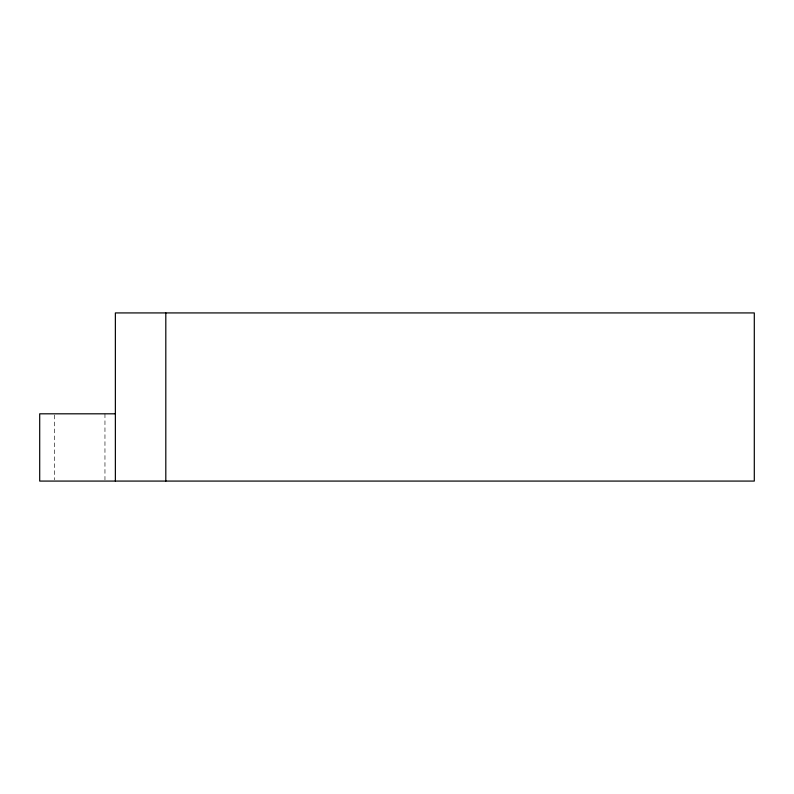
<?xml version="1.0" encoding="UTF-8"?>
<svg xmlns="http://www.w3.org/2000/svg" width="794" height="794" viewBox="0 0 794 794"><rect width="100%" height="100%" fill="white"/><g stroke="black" fill="none" stroke-linecap="round" stroke-linejoin="round"><path stroke-width="0.6" stroke-dasharray="3.97 2.98" d="M104.957 413.813L104.957 479.844M54.508 415.034L54.508 479.844"/><path stroke-width="1.19" d="M115.368 413.813L39.7 413.813L39.7 481.075L754.3 481.075L754.3 312.925L115.368 312.925L115.368 481.075M165.807 312.925L165.807 481.075"/></g></svg>
